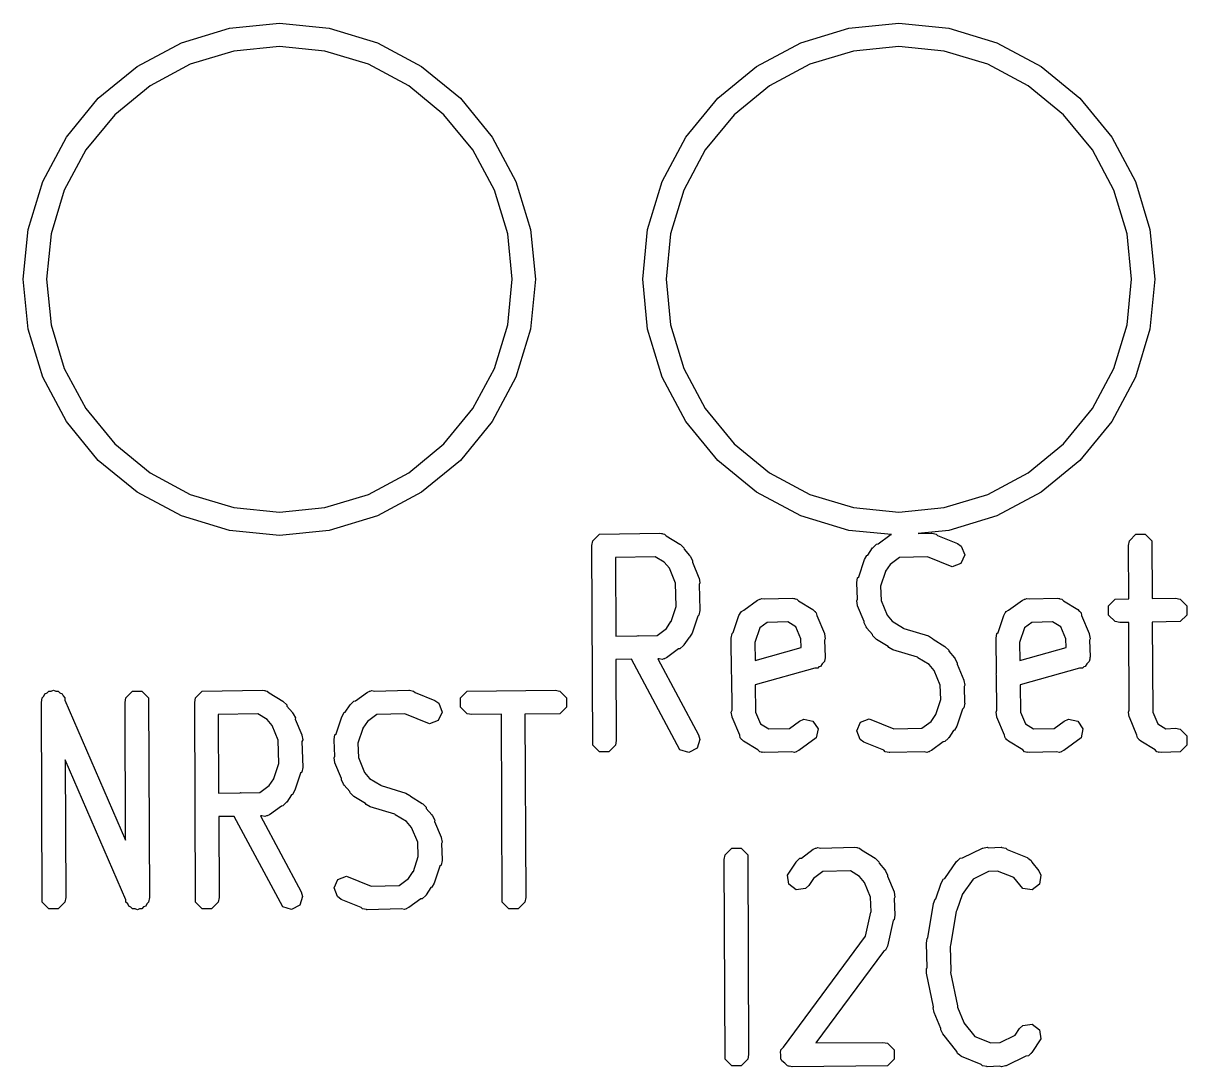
# Model space of a CAD drawing. Extents: x 124 to 187.4, y -113.2 to -74.
# Drawn here: x 157.167 to 161.938, y -113.199 to -108.92 of the extents above; entities that cross this region are included whole.
import ezdxf

# ---------------------------------------------------------------- set-up
doc = ezdxf.new("R2010")
doc.units = 0
doc.layers.add('BLACK', color=7, linetype='CONTINUOUS')

msp = doc.modelspace()

# ---------------------------------------------------------------- linework, layer by layer
at = {"layer": 'BLACK', "linetype": 'CONTINUOUS'}
for p, q in [((157.815682, -108.999926), (158.012655, -108.940175)), ((158.012655, -108.940175), (158.2175, -108.92)), ((158.2175, -108.92), (158.422345, -108.940175)), ((158.422345, -108.940175), (158.619318, -108.999926)), ((160.355682, -108.999926), (160.552655, -108.940175)), ((160.552655, -108.940175), (160.7575, -108.92)), ((160.7575, -108.92), (160.962345, -108.940175)), ((160.962345, -108.940175), (161.159318, -108.999926)), ((157.634151, -109.096957), (157.815682, -108.999926)), ((158.619318, -108.999926), (158.800849, -109.096957)), ((160.174151, -109.096957), (160.355682, -108.999926)), ((161.159318, -108.999926), (161.340849, -109.096957)), ((158.031267, -109.033745), (157.852192, -109.088067)), ((158.2175, -109.015403), (158.031267, -109.033745)), ((158.403733, -109.033745), (158.2175, -109.015403)), ((158.582808, -109.088067), (158.403733, -109.033745)), ((160.571267, -109.033745), (160.392192, -109.088067)), ((160.7575, -109.015403), (160.571267, -109.033745)), ((160.943733, -109.033745), (160.7575, -109.015403)), ((161.122808, -109.088067), (160.943733, -109.033745)), ((157.475038, -109.227538), (157.634151, -109.096957)), ((157.852192, -109.088067), (157.687154, -109.176282)), ((158.747846, -109.176282), (158.582808, -109.088067)), ((158.800849, -109.096957), (158.959962, -109.227538)), ((160.015038, -109.227538), (160.174151, -109.096957)), ((160.392192, -109.088067), (160.227154, -109.176282)), ((161.287846, -109.176282), (161.122808, -109.088067)), ((161.340849, -109.096957), (161.499962, -109.227538)), ((157.687154, -109.176282), (157.542498, -109.294998)), ((158.892502, -109.294998), (158.747846, -109.176282)), ((160.227154, -109.176282), (160.082498, -109.294998)), ((161.432502, -109.294998), (161.287846, -109.176282)), ((157.344457, -109.386651), (157.475038, -109.227538)), ((158.959962, -109.227538), (159.090543, -109.386651)), ((159.884457, -109.386651), (160.015038, -109.227538)), ((161.499962, -109.227538), (161.630543, -109.386651)), ((157.542498, -109.294998), (157.423782, -109.439654)), ((159.011218, -109.439654), (158.892502, -109.294998)), ((160.082498, -109.294998), (159.963782, -109.439654)), ((161.551218, -109.439654), (161.432502, -109.294998)), ((157.247426, -109.568182), (157.344457, -109.386651)), ((159.090543, -109.386651), (159.187574, -109.568182)), ((159.787426, -109.568182), (159.884457, -109.386651)), ((161.630543, -109.386651), (161.727574, -109.568182)), ((157.423782, -109.439654), (157.335567, -109.604692)), ((159.099433, -109.604692), (159.011218, -109.439654)), ((159.963782, -109.439654), (159.875567, -109.604692)), ((161.639433, -109.604692), (161.551218, -109.439654)), ((157.187675, -109.765155), (157.247426, -109.568182)), ((159.187574, -109.568182), (159.247325, -109.765155)), ((159.727675, -109.765155), (159.787426, -109.568182)), ((161.727574, -109.568182), (161.787325, -109.765155)), ((157.335567, -109.604692), (157.281245, -109.783767)), ((159.153755, -109.783767), (159.099433, -109.604692)), ((159.875567, -109.604692), (159.821245, -109.783767)), ((161.693755, -109.783767), (161.639433, -109.604692)), ((157.1675, -109.97), (157.187675, -109.765155)), ((159.247325, -109.765155), (159.2675, -109.97)), ((159.7075, -109.97), (159.727675, -109.765155)), ((161.787325, -109.765155), (161.8075, -109.97)), ((157.281245, -109.783767), (157.262903, -109.97)), ((159.172097, -109.97), (159.153755, -109.783767)), ((159.821245, -109.783767), (159.802903, -109.97)), ((161.712097, -109.97), (161.693755, -109.783767)), ((157.187675, -110.174845), (157.1675, -109.97)), ((157.262903, -109.97), (157.281245, -110.156233)), ((159.153755, -110.156233), (159.172097, -109.97)), ((159.2675, -109.97), (159.247325, -110.174845)), ((159.727675, -110.174845), (159.7075, -109.97)), ((159.802903, -109.97), (159.821245, -110.156233)), ((161.693755, -110.156233), (161.712097, -109.97)), ((161.8075, -109.97), (161.787325, -110.174845)), ((157.247426, -110.371818), (157.187675, -110.174845)), ((157.281245, -110.156233), (157.335567, -110.335308)), ((159.099433, -110.335308), (159.153755, -110.156233)), ((159.247325, -110.174845), (159.187574, -110.371818)), ((159.787426, -110.371818), (159.727675, -110.174845)), ((159.821245, -110.156233), (159.875567, -110.335308)), ((161.639433, -110.335308), (161.693755, -110.156233)), ((161.787325, -110.174845), (161.727574, -110.371818)), ((157.335567, -110.335308), (157.423782, -110.500346)), ((159.011218, -110.500346), (159.099433, -110.335308)), ((159.875567, -110.335308), (159.963782, -110.500346)), ((161.551218, -110.500346), (161.639433, -110.335308)), ((157.344457, -110.553349), (157.247426, -110.371818)), ((159.187574, -110.371818), (159.090543, -110.553349)), ((159.884457, -110.553349), (159.787426, -110.371818)), ((161.727574, -110.371818), (161.630543, -110.553349)), ((157.423782, -110.500346), (157.542498, -110.645002)), ((158.892502, -110.645002), (159.011218, -110.500346)), ((159.963782, -110.500346), (160.082498, -110.645002)), ((161.432502, -110.645002), (161.551218, -110.500346)), ((157.475038, -110.712462), (157.344457, -110.553349)), ((159.090543, -110.553349), (158.959962, -110.712462)), ((160.015038, -110.712462), (159.884457, -110.553349)), ((161.630543, -110.553349), (161.499962, -110.712462)), ((157.542498, -110.645002), (157.687154, -110.763718)), ((158.747846, -110.763718), (158.892502, -110.645002)), ((160.082498, -110.645002), (160.227154, -110.763718)), ((161.287846, -110.763718), (161.432502, -110.645002)), ((157.634151, -110.843043), (157.475038, -110.712462)), ((158.959962, -110.712462), (158.800849, -110.843043)), ((160.174151, -110.843043), (160.015038, -110.712462)), ((161.499962, -110.712462), (161.340849, -110.843043)), ((157.687154, -110.763718), (157.852192, -110.851933)), ((158.582808, -110.851933), (158.747846, -110.763718)), ((160.227154, -110.763718), (160.392192, -110.851933)), ((161.122808, -110.851933), (161.287846, -110.763718)), ((157.815682, -110.940074), (157.634151, -110.843043)), ((157.852192, -110.851933), (158.031267, -110.906255)), ((158.403733, -110.906255), (158.582808, -110.851933)), ((158.800849, -110.843043), (158.619318, -110.940074)), ((160.355682, -110.940074), (160.174151, -110.843043)), ((160.392192, -110.851933), (160.571267, -110.906255)), ((160.943733, -110.906255), (161.122808, -110.851933)), ((161.340849, -110.843043), (161.159318, -110.940074)), ((158.031267, -110.906255), (158.2175, -110.924597)), ((158.2175, -110.924597), (158.403733, -110.906255)), ((160.571267, -110.906255), (160.7575, -110.924597)), ((160.7575, -110.924597), (160.943733, -110.906255)), ((158.012655, -110.999825), (157.815682, -110.940074)), ((158.619318, -110.940074), (158.422345, -110.999825)), ((160.552655, -110.999825), (160.355682, -110.940074)), ((161.159318, -110.940074), (160.962345, -110.999825)), ((158.2175, -111.02), (158.012655, -110.999825)), ((158.422345, -110.999825), (158.2175, -111.02)), ((160.726844, -111.01698), (160.552655, -110.999825)), ((160.962345, -110.999825), (160.836535, -111.012215)), ((159.498928, -111.060918), (159.502734, -111.041784)), ((159.502734, -111.041784), (159.529794, -111.014724)), ((159.529794, -111.014724), (159.777499, -111.010918)), ((159.777499, -111.010918), (159.784747, -111.012359)), ((159.784747, -111.012359), (159.787202, -111.011869)), ((159.787202, -111.011869), (159.789608, -111.013326)), ((159.789608, -111.013326), (159.796633, -111.014724)), ((159.796633, -111.014724), (159.803883, -111.021974)), ((159.803883, -111.021974), (159.860007, -111.055974)), ((159.860007, -111.055974), (159.860117, -111.05599)), ((159.860117, -111.05599), (159.860204, -111.056094)), ((159.860204, -111.056094), (159.862377, -111.05741)), ((160.651785, -111.069013), (160.66631, -111.055989)), ((160.66631, -111.055989), (160.67218, -111.05515)), ((160.67218, -111.05515), (160.721193, -111.019315)), ((160.721193, -111.019315), (160.726844, -111.01698)), ((160.836535, -111.012215), (160.891785, -111.010918)), ((160.891785, -111.010918), (160.892653, -111.01109)), ((160.892653, -111.01109), (160.893061, -111.010934)), ((160.893061, -111.010934), (160.894216, -111.011401)), ((160.894216, -111.011401), (160.910919, -111.014724)), ((160.910919, -111.014724), (160.916691, -111.020496)), ((160.916691, -111.020496), (160.997806, -111.053322)), ((160.997806, -111.053322), (161.013745, -111.064571)), ((161.698929, -111.060918), (161.702735, -111.041784)), ((161.702735, -111.041784), (161.729795, -111.014724)), ((161.729795, -111.014724), (161.768063, -111.014724)), ((161.768063, -111.014724), (161.795123, -111.041784)), ((161.795123, -111.041784), (161.796404, -111.279049)), ((159.502734, -111.880052), (159.498928, -111.060918)), ((159.862377, -111.05741), (159.876186, -111.071191)), ((159.876186, -111.071191), (159.877197, -111.07625)), ((159.877197, -111.07625), (159.899713, -111.102956)), ((159.899713, -111.102956), (159.899747, -111.102972)), ((159.899747, -111.102972), (159.899767, -111.103021)), ((159.899767, -111.103021), (159.903213, -111.107108)), ((160.616398, -111.119552), (160.62668, -111.102972)), ((160.62668, -111.102972), (160.630315, -111.101319)), ((160.630315, -111.101319), (160.650199, -111.071398)), ((160.650199, -111.071398), (160.650241, -111.071191)), ((160.650241, -111.071191), (160.650428, -111.071053)), ((160.650428, -111.071053), (160.651785, -111.069013)), ((161.027482, -111.100289), (161.01194, -111.135259)), ((161.013745, -111.064571), (161.027482, -111.100289)), ((161.700114, -111.280529), (161.698929, -111.060918)), ((159.758314, -111.1077), (159.595439, -111.110203)), ((159.595439, -111.110203), (159.596938, -111.432739)), ((159.795839, -111.130433), (159.758314, -111.1077)), ((159.816525, -111.15497), (159.795839, -111.130433)), ((159.903213, -111.107108), (159.911649, -111.124699)), ((159.911649, -111.124699), (159.910936, -111.129688)), ((159.910936, -111.129688), (159.937912, -111.194098)), ((160.593162, -111.18945), (160.616398, -111.119552)), ((160.722048, -111.138767), (160.703214, -111.167108)), ((160.76051, -111.110645), (160.722048, -111.138767)), ((160.874817, -111.10796), (160.76051, -111.110645)), ((160.976223, -111.148997), (160.874817, -111.10796)), ((161.01194, -111.135259), (160.976223, -111.148997)), ((159.841845, -111.215427), (159.816525, -111.15497)), ((159.937912, -111.194098), (159.937979, -111.194165)), ((159.937979, -111.194165), (159.937981, -111.194263)), ((159.937981, -111.194263), (159.938601, -111.195742)), ((159.938601, -111.195742), (159.941756, -111.214995)), ((160.584642, -111.213299), (160.588448, -111.194165)), ((160.588448, -111.194165), (160.593162, -111.18945)), ((160.702408, -111.16783), (160.68221, -111.228591)), ((160.703214, -111.167108), (160.702408, -111.16783)), ((159.844577, -111.311204), (159.841845, -111.215427)), ((159.941756, -111.214995), (159.938761, -111.221583)), ((159.938761, -111.221583), (159.941735, -111.325842)), ((160.584705, -111.214891), (160.584642, -111.213299)), ((160.584671, -111.214995), (160.584705, -111.214891)), ((160.584713, -111.215088), (160.584671, -111.214995)), ((160.587378, -111.281836), (160.584713, -111.215088)), ((160.68221, -111.228591), (160.684554, -111.287296)), ((160.121977, -111.327187), (160.178336, -111.285982)), ((160.178336, -111.285982), (160.185165, -111.283161)), ((160.185165, -111.283161), (160.186937, -111.28139)), ((160.186937, -111.28139), (160.189641, -111.281312)), ((160.189641, -111.281312), (160.196367, -111.278535)), ((160.196367, -111.278535), (160.207684, -111.280798)), ((160.207684, -111.280798), (160.320356, -111.277584)), ((160.320356, -111.277584), (160.327605, -111.279025)), ((160.327605, -111.279025), (160.33006, -111.278535)), ((160.33006, -111.278535), (160.332466, -111.279992)), ((160.332466, -111.279992), (160.33949, -111.28139)), ((160.33949, -111.28139), (160.34674, -111.28864)), ((160.34674, -111.28864), (160.405235, -111.324078)), ((160.584671, -111.287793), (160.587378, -111.281836)), ((160.587826, -111.307045), (160.584671, -111.287793)), ((160.684554, -111.287296), (160.709903, -111.347819)), ((161.207692, -111.327187), (161.264051, -111.285982)), ((161.264051, -111.285982), (161.27088, -111.283161)), ((161.27088, -111.283161), (161.272652, -111.28139)), ((161.272652, -111.28139), (161.275356, -111.281312)), ((161.275356, -111.281312), (161.282082, -111.278535)), ((161.282082, -111.278535), (161.293399, -111.280798)), ((161.293399, -111.280798), (161.406071, -111.277584)), ((161.406071, -111.277584), (161.41332, -111.279025)), ((161.41332, -111.279025), (161.415775, -111.278535)), ((161.415775, -111.278535), (161.418181, -111.279992)), ((161.418181, -111.279992), (161.425205, -111.28139)), ((161.425205, -111.28139), (161.432455, -111.28864)), ((161.432455, -111.28864), (161.49095, -111.324078)), ((161.61702, -111.30845), (161.64408, -111.28139)), ((161.64408, -111.28139), (161.700114, -111.280529)), ((161.796404, -111.279049), (161.891786, -111.277584)), ((161.891786, -111.277584), (161.91092, -111.28139)), ((161.91092, -111.28139), (161.93798, -111.30845)), ((159.824018, -111.373052), (159.844577, -111.311204)), ((159.941785, -111.327584), (159.937979, -111.346718)), ((159.941735, -111.325842), (159.941756, -111.325888)), ((159.941756, -111.325888), (159.941738, -111.325941)), ((159.941738, -111.325941), (159.941785, -111.327584)), ((160.102112, -111.348124), (160.106863, -111.340462)), ((160.106863, -111.340462), (160.107384, -111.337858)), ((160.107384, -111.337858), (160.109386, -111.336394)), ((160.109386, -111.336394), (160.112394, -111.331544)), ((160.112394, -111.331544), (160.121977, -111.327187)), ((160.405235, -111.324078), (160.411615, -111.330445)), ((160.411615, -111.330445), (160.414033, -111.331544)), ((160.414033, -111.331544), (160.414978, -111.3338)), ((160.414978, -111.3338), (160.419044, -111.337858)), ((160.419044, -111.337858), (160.421206, -111.348672)), ((160.588443, -111.30852), (160.587826, -111.307045)), ((160.588448, -111.308623), (160.588443, -111.30852)), ((160.588514, -111.308689), (160.588448, -111.308623)), ((160.61549, -111.373099), (160.588514, -111.308689)), ((161.187827, -111.348124), (161.192578, -111.340462)), ((161.192578, -111.340462), (161.193099, -111.337858)), ((161.193099, -111.337858), (161.195101, -111.336394)), ((161.195101, -111.336394), (161.198109, -111.331544)), ((161.198109, -111.331544), (161.207692, -111.327187)), ((161.49095, -111.324078), (161.49733, -111.330445)), ((161.49733, -111.330445), (161.499748, -111.331544)), ((161.499748, -111.331544), (161.500693, -111.3338)), ((161.500693, -111.3338), (161.504759, -111.337858)), ((161.504759, -111.337858), (161.506921, -111.348672)), ((161.61702, -111.346718), (161.61702, -111.30845)), ((161.93798, -111.30845), (161.93798, -111.346718)), ((159.804378, -111.402115), (159.823213, -111.373775)), ((159.823213, -111.373775), (159.824018, -111.373052)), ((159.933264, -111.351432), (159.910029, -111.421331)), ((159.937979, -111.346718), (159.933264, -111.351432)), ((160.078876, -111.418021), (160.102112, -111.348124)), ((160.217737, -111.377251), (160.187024, -111.399706)), ((160.301967, -111.374848), (160.217737, -111.377251)), ((160.335738, -111.395308), (160.301967, -111.374848)), ((160.421206, -111.348672), (160.452198, -111.422669)), ((160.614778, -111.378089), (160.61549, -111.373099)), ((160.623214, -111.39568), (160.614778, -111.378089)), ((160.709903, -111.347819), (160.730587, -111.372354)), ((160.730587, -111.372354), (160.776663, -111.400267)), ((161.164591, -111.418021), (161.187827, -111.348124)), ((161.303452, -111.377251), (161.272739, -111.399706)), ((161.387682, -111.374848), (161.303452, -111.377251)), ((161.421453, -111.395308), (161.387682, -111.374848)), ((161.506921, -111.348672), (161.537913, -111.422669)), ((161.64408, -111.373778), (161.61702, -111.346718)), ((161.663214, -111.377584), (161.64408, -111.373778)), ((161.700635, -111.377009), (161.663214, -111.377584)), ((161.702579, -111.736968), (161.700635, -111.377009)), ((161.91092, -111.373778), (161.796925, -111.375529)), ((161.796925, -111.375529), (161.798918, -111.744621)), ((161.93798, -111.346718), (161.91092, -111.373778)), ((159.596938, -111.432739), (159.684937, -111.431387)), ((159.684937, -111.431387), (159.687254, -111.430171)), ((159.687254, -111.430171), (159.690866, -111.431296)), ((159.690866, -111.431296), (159.766047, -111.43014)), ((159.766047, -111.43014), (159.804378, -111.402115)), ((159.899747, -111.437911), (159.896111, -111.439563)), ((159.910029, -111.421331), (159.899747, -111.437911)), ((160.070356, -111.44187), (160.074162, -111.422736)), ((160.074162, -111.422736), (160.078876, -111.418021)), ((160.187024, -111.399706), (160.167172, -111.459427)), ((160.356158, -111.444063), (160.335738, -111.395308)), ((160.452198, -111.422669), (160.452265, -111.422736)), ((160.452265, -111.422736), (160.452269, -111.422837)), ((160.452269, -111.422837), (160.452887, -111.424313)), ((160.452887, -111.424313), (160.456042, -111.443565)), ((160.626659, -111.399766), (160.623214, -111.39568)), ((160.62668, -111.399816), (160.626659, -111.399766)), ((160.626713, -111.399831), (160.62668, -111.399816)), ((160.649229, -111.426538), (160.626713, -111.399831)), ((160.650241, -111.431597), (160.649229, -111.426538)), ((160.66405, -111.445378), (160.650241, -111.431597)), ((160.776663, -111.400267), (160.778413, -111.402014)), ((160.778413, -111.402014), (160.879025, -111.432531)), ((160.879025, -111.432531), (160.895974, -111.442192)), ((161.156071, -111.44187), (161.159877, -111.422736)), ((161.159877, -111.422736), (161.164591, -111.418021)), ((161.272739, -111.399706), (161.252887, -111.459427)), ((161.441873, -111.444063), (161.421453, -111.395308)), ((161.537913, -111.422669), (161.53798, -111.422736)), ((161.53798, -111.422736), (161.537984, -111.422837)), ((161.537984, -111.422837), (161.538602, -111.424313)), ((161.538602, -111.424313), (161.541757, -111.443565)), ((159.854248, -111.485731), (159.805234, -111.521568)), ((159.860117, -111.484893), (159.854248, -111.485731)), ((159.874642, -111.47187), (159.860117, -111.484893)), ((159.875998, -111.469829), (159.874642, -111.47187)), ((159.876186, -111.469692), (159.875998, -111.469829)), ((159.876227, -111.469484), (159.876186, -111.469692)), ((159.896111, -111.439563), (159.876227, -111.469484)), ((160.072043, -111.585502), (160.070356, -111.44187)), ((160.167172, -111.459427), (160.166984, -111.459729)), ((160.166984, -111.459729), (160.167842, -111.532768)), ((160.167842, -111.532768), (160.357581, -111.479706)), ((160.357581, -111.479706), (160.356158, -111.444063)), ((160.456042, -111.443565), (160.453334, -111.449521)), ((160.453334, -111.449521), (160.456071, -111.518061)), ((160.66622, -111.446692), (160.66405, -111.445378)), ((160.66631, -111.446799), (160.66622, -111.446692)), ((160.666422, -111.446815), (160.66631, -111.446799)), ((160.714237, -111.475781), (160.666422, -111.446815)), ((160.716168, -111.479643), (160.714237, -111.475781)), ((160.733117, -111.489304), (160.716168, -111.479643)), ((160.895974, -111.442192), (160.897904, -111.446053)), ((160.897904, -111.446053), (160.945721, -111.475022)), ((160.945721, -111.475022), (160.945832, -111.475038)), ((160.945832, -111.475038), (160.94592, -111.475142)), ((160.94592, -111.475142), (160.948093, -111.476459)), ((160.948093, -111.476459), (160.961902, -111.490239)), ((161.157758, -111.585502), (161.156071, -111.44187)), ((161.252887, -111.459427), (161.252699, -111.459729)), ((161.252699, -111.459729), (161.253557, -111.532768)), ((161.253557, -111.532768), (161.443296, -111.479706)), ((161.443296, -111.479706), (161.441873, -111.444063)), ((161.541757, -111.443565), (161.539049, -111.449521)), ((161.539049, -111.449521), (161.541786, -111.518061)), ((159.660931, -111.528244), (159.597386, -111.52922)), ((159.597386, -111.52922), (159.598928, -111.860918)), ((159.859779, -111.899332), (159.660931, -111.528244)), ((159.774618, -111.526497), (159.769352, -111.526578)), ((159.769352, -111.526578), (159.936055, -111.837677)), ((159.787202, -111.529014), (159.774618, -111.526497)), ((159.794018, -111.526199), (159.787202, -111.529014)), ((159.796633, -111.526159), (159.794018, -111.526199)), ((159.798403, -111.524388), (159.796633, -111.526159)), ((159.805234, -111.521568), (159.798403, -111.524388)), ((160.454303, -111.526946), (160.452265, -111.537195)), ((160.455635, -111.524647), (160.454303, -111.526946)), ((160.456071, -111.518061), (160.455134, -111.522769)), ((160.455134, -111.522769), (160.455635, -111.524647)), ((160.833729, -111.51982), (160.733117, -111.489304)), ((160.835479, -111.521567), (160.833729, -111.51982)), ((160.881553, -111.54948), (160.835479, -111.521567)), ((160.961902, -111.490239), (160.962914, -111.495299)), ((160.962914, -111.495299), (160.985429, -111.522006)), ((160.985429, -111.522006), (160.985462, -111.522021)), ((160.985462, -111.522021), (160.985481, -111.522068)), ((160.985481, -111.522068), (160.988928, -111.526156)), ((160.988928, -111.526156), (160.997364, -111.543747)), ((161.540018, -111.526946), (161.53798, -111.537195)), ((161.54135, -111.524647), (161.540018, -111.526946)), ((161.541786, -111.518061), (161.540849, -111.522769)), ((161.540849, -111.522769), (161.54135, -111.524647)), ((160.413254, -111.564255), (160.169015, -111.632557)), ((160.425205, -111.564255), (160.413254, -111.564255)), ((160.429844, -111.559615), (160.425205, -111.564255)), ((160.436461, -111.557765), (160.429844, -111.559615)), ((160.443014, -111.546445), (160.436461, -111.557765)), ((160.452265, -111.537195), (160.443014, -111.546445)), ((160.902238, -111.574015), (160.881553, -111.54948)), ((160.927586, -111.634538), (160.902238, -111.574015)), ((160.997364, -111.543747), (160.996651, -111.548736)), ((160.996651, -111.548736), (161.023627, -111.613146)), ((161.498969, -111.564255), (161.25473, -111.632557)), ((161.51092, -111.564255), (161.498969, -111.564255)), ((161.515559, -111.559615), (161.51092, -111.564255)), ((161.522176, -111.557765), (161.515559, -111.559615)), ((161.528729, -111.546445), (161.522176, -111.557765)), ((161.53798, -111.537195), (161.528729, -111.546445)), ((160.070792, -111.587665), (160.072043, -111.585502)), ((160.072128, -111.592675), (160.070792, -111.587665)), ((160.073828, -111.73736), (160.072128, -111.592675)), ((161.023627, -111.613146), (161.023693, -111.613212)), ((161.023693, -111.613212), (161.023696, -111.613312)), ((161.023696, -111.613312), (161.024316, -111.61479)), ((161.024316, -111.61479), (161.02747, -111.634042)), ((161.156507, -111.587665), (161.157758, -111.585502)), ((161.157843, -111.592675), (161.156507, -111.587665)), ((161.159543, -111.73736), (161.157843, -111.592675)), ((157.252417, -111.678935), (157.256002, -111.669973)), ((157.256002, -111.669973), (157.265413, -111.665939)), ((157.265413, -111.665939), (157.272652, -111.658701)), ((157.272652, -111.658701), (157.282304, -111.658701)), ((157.282304, -111.658701), (157.291176, -111.654899)), ((157.291176, -111.654899), (157.300682, -111.658701)), ((157.300682, -111.658701), (157.31092, -111.658701)), ((157.31092, -111.658701), (157.317745, -111.665526)), ((157.317745, -111.665526), (157.326708, -111.669111)), ((157.326708, -111.669111), (157.330825, -111.678606)), ((157.588449, -111.685761), (157.615509, -111.658701)), ((157.615509, -111.658701), (157.653777, -111.658701)), ((157.653777, -111.658701), (157.680837, -111.685761)), ((157.874163, -111.685761), (157.901223, -111.658701)), ((157.901223, -111.658701), (158.148928, -111.654895)), ((158.148928, -111.654895), (158.156176, -111.656336)), ((158.156176, -111.656336), (158.158631, -111.655846)), ((158.158631, -111.655846), (158.161037, -111.657303)), ((158.161037, -111.657303), (158.168062, -111.658701)), ((158.168062, -111.658701), (158.175312, -111.665951)), ((158.175312, -111.665951), (158.231436, -111.699951)), ((158.529323, -111.699127), (158.578336, -111.663292)), ((158.578336, -111.663292), (158.585166, -111.660471)), ((158.585166, -111.660471), (158.586937, -111.658701)), ((158.586937, -111.658701), (158.589605, -111.658638)), ((158.589605, -111.658638), (158.596368, -111.655846)), ((158.596368, -111.655846), (158.60815, -111.658202)), ((158.60815, -111.658202), (158.748928, -111.654895)), ((158.748928, -111.654895), (158.749796, -111.655067)), ((158.749796, -111.655067), (158.750204, -111.654911)), ((158.750204, -111.654911), (158.751359, -111.655378)), ((158.751359, -111.655378), (158.768062, -111.658701)), ((158.768062, -111.658701), (158.773834, -111.664473)), ((158.773834, -111.664473), (158.854949, -111.697299)), ((158.959877, -111.685761), (158.986937, -111.658701)), ((158.986937, -111.658701), (159.348929, -111.654895)), ((159.348929, -111.654895), (159.368063, -111.658701)), ((159.368063, -111.658701), (159.395123, -111.685761)), ((160.169015, -111.632557), (160.170332, -111.74459)), ((160.92993, -111.693244), (160.927586, -111.634538)), ((161.02747, -111.634042), (161.024762, -111.639998)), ((161.024762, -111.639998), (161.027427, -111.706747)), ((161.25473, -111.632557), (161.256047, -111.74459)), ((157.241786, -111.704895), (157.245592, -111.685761)), ((157.245592, -112.524029), (157.241786, -111.704895)), ((157.245592, -111.685761), (157.252417, -111.678935)), ((157.330825, -111.678606), (157.33798, -111.685761)), ((157.33798, -111.685761), (157.338023, -111.695205)), ((157.338023, -111.695205), (157.587268, -112.269973)), ((157.584643, -111.704895), (157.588449, -111.685761)), ((157.587268, -112.269973), (157.584643, -111.704895)), ((157.680837, -111.685761), (157.684643, -112.504895)), ((157.870357, -111.704895), (157.874163, -111.685761)), ((157.874163, -112.524029), (157.870357, -111.704895)), ((158.231436, -111.699951), (158.231546, -111.699967)), ((158.231546, -111.699967), (158.231633, -111.700071)), ((158.231633, -111.700071), (158.233806, -111.701387)), ((158.233806, -111.701387), (158.247615, -111.715168)), ((158.247615, -111.715168), (158.248626, -111.720227)), ((158.248626, -111.720227), (158.271142, -111.746933)), ((158.487458, -111.745296), (158.507342, -111.715375)), ((158.507342, -111.715375), (158.507384, -111.715168)), ((158.507384, -111.715168), (158.507571, -111.71503)), ((158.507571, -111.71503), (158.508928, -111.71299)), ((158.508928, -111.71299), (158.523453, -111.699966)), ((158.523453, -111.699966), (158.529323, -111.699127)), ((158.854949, -111.697299), (158.870888, -111.708548)), ((158.870888, -111.708548), (158.884625, -111.744266)), ((158.959877, -111.724029), (158.959877, -111.685761)), ((158.986937, -111.751089), (158.959877, -111.724029)), ((159.395123, -111.724029), (159.368063, -111.751089)), ((159.395123, -111.685761), (159.395123, -111.724029)), ((160.909733, -111.754005), (160.92993, -111.693244)), ((161.027499, -111.708537), (161.023693, -111.727671)), ((161.027427, -111.706747), (161.02747, -111.706841)), ((161.02747, -111.706841), (161.027435, -111.706944)), ((161.027435, -111.706944), (161.027499, -111.708537)), ((158.129743, -111.751677), (157.966868, -111.75418)), ((157.966868, -111.75418), (157.968367, -112.076716)), ((158.167268, -111.77441), (158.129743, -111.751677)), ((158.271142, -111.746933), (158.271176, -111.746949)), ((158.271176, -111.746949), (158.271196, -111.746998)), ((158.271196, -111.746998), (158.274642, -111.751085)), ((158.274642, -111.751085), (158.283078, -111.768676)), ((158.283078, -111.768676), (158.282365, -111.773665)), ((158.450305, -111.833427), (158.473541, -111.763529)), ((158.473541, -111.763529), (158.483823, -111.746949)), ((158.483823, -111.746949), (158.487458, -111.745296)), ((158.617653, -111.754622), (158.579191, -111.782744)), ((158.73196, -111.751937), (158.617653, -111.754622)), ((158.833366, -111.792974), (158.73196, -111.751937)), ((158.884625, -111.744266), (158.869083, -111.779236)), ((159.006071, -111.754895), (158.986937, -111.751089)), ((159.127726, -111.753615), (159.006071, -111.754895)), ((159.131306, -112.524029), (159.127726, -111.753615)), ((159.368063, -111.751089), (159.224004, -111.752603)), ((159.224004, -111.752603), (159.2275, -112.504895)), ((160.070385, -111.744936), (160.073828, -111.73736)), ((160.07354, -111.764188), (160.070385, -111.744936)), ((160.07416, -111.76567), (160.07354, -111.764188)), ((160.074162, -111.765766), (160.07416, -111.76567)), ((160.074228, -111.765832), (160.074162, -111.765766)), ((160.105221, -111.839834), (160.074228, -111.765832)), ((160.170332, -111.74459), (160.190688, -111.793194)), ((160.890093, -111.783068), (160.908927, -111.754728)), ((160.908927, -111.754728), (160.909733, -111.754005)), ((161.018979, -111.732384), (160.995745, -111.802283)), ((161.023693, -111.727671), (161.018979, -111.732384)), ((161.1561, -111.744936), (161.159543, -111.73736)), ((161.159255, -111.764188), (161.1561, -111.744936)), ((161.159875, -111.76567), (161.159255, -111.764188)), ((161.159877, -111.765766), (161.159875, -111.76567)), ((161.159943, -111.765832), (161.159877, -111.765766)), ((161.190936, -111.839834), (161.159943, -111.765832)), ((161.256047, -111.74459), (161.276403, -111.793194)), ((161.698958, -111.744936), (161.702579, -111.736968)), ((161.702112, -111.764188), (161.698958, -111.744936)), ((161.702734, -111.765674), (161.702112, -111.764188)), ((161.702735, -111.765766), (161.702734, -111.765674)), ((161.7028, -111.765831), (161.702735, -111.765766)), ((161.733794, -111.839836), (161.7028, -111.765831)), ((161.798918, -111.744621), (161.819261, -111.793194)), ((158.187954, -111.798947), (158.167268, -111.77441)), ((158.213274, -111.859404), (158.187954, -111.798947)), ((158.282365, -111.773665), (158.309341, -111.838075)), ((158.559551, -111.811807), (158.539353, -111.872568)), ((158.560357, -111.811085), (158.559551, -111.811807)), ((158.579191, -111.782744), (158.560357, -111.811085)), ((158.869083, -111.779236), (158.833366, -111.792974)), ((160.190688, -111.793194), (160.22446, -111.813653)), ((160.22446, -111.813653), (160.30869, -111.81125)), ((160.30869, -111.81125), (160.349764, -111.78122)), ((160.349764, -111.78122), (160.367796, -111.773774)), ((160.367796, -111.773774), (160.405321, -111.781279)), ((160.405321, -111.781279), (160.426548, -111.81312)), ((160.426548, -111.81312), (160.419043, -111.850645)), ((160.584658, -111.821547), (160.6002, -111.786577)), ((160.6002, -111.786577), (160.635918, -111.772839)), ((160.635918, -111.772839), (160.737324, -111.813875)), ((160.737324, -111.813875), (160.851631, -111.81119)), ((160.851631, -111.81119), (160.890093, -111.783068)), ((160.985462, -111.818862), (160.981828, -111.820513)), ((160.995745, -111.802283), (160.985462, -111.818862)), ((161.276403, -111.793194), (161.310175, -111.813653)), ((161.310175, -111.813653), (161.394405, -111.81125)), ((161.394405, -111.81125), (161.435479, -111.78122)), ((161.435479, -111.78122), (161.453511, -111.773774)), ((161.453511, -111.773774), (161.491036, -111.781279)), ((161.491036, -111.781279), (161.512263, -111.81312)), ((161.512263, -111.81312), (161.504758, -111.850645)), ((161.819261, -111.793194), (161.851809, -111.812912)), ((161.851809, -111.812912), (161.891786, -111.810918)), ((161.891786, -111.810918), (161.91092, -111.814724)), ((161.91092, -111.814724), (161.93798, -111.841784)), ((158.216006, -111.955181), (158.213274, -111.859404)), ((158.309341, -111.838075), (158.309408, -111.838142)), ((158.309408, -111.838142), (158.30941, -111.83824)), ((158.30941, -111.83824), (158.31003, -111.839719)), ((158.31003, -111.839719), (158.313185, -111.858972)), ((158.313185, -111.858972), (158.31019, -111.86556)), ((158.31019, -111.86556), (158.313164, -111.969819)), ((158.441785, -111.857276), (158.445591, -111.838142)), ((158.441848, -111.858868), (158.441785, -111.857276)), ((158.441814, -111.858972), (158.441848, -111.858868)), ((158.441856, -111.859065), (158.441814, -111.858972)), ((158.444521, -111.925813), (158.441856, -111.859065)), ((158.445591, -111.838142), (158.450305, -111.833427)), ((159.598928, -111.860918), (159.595122, -111.880052)), ((159.941579, -111.856387), (159.930199, -111.892924)), ((159.936055, -111.837677), (159.941579, -111.856387)), ((160.107384, -111.850645), (160.105221, -111.839834)), ((160.111448, -111.854701), (160.107384, -111.850645)), ((160.112394, -111.856959), (160.111448, -111.854701)), ((160.114812, -111.858058), (160.112394, -111.856959)), ((160.121193, -111.864426), (160.114812, -111.858058)), ((160.179686, -111.899861), (160.121193, -111.864426)), ((160.419043, -111.850645), (160.348091, -111.902521)), ((160.598396, -111.857265), (160.584658, -111.821547)), ((160.614335, -111.868514), (160.598396, -111.857265)), ((160.939963, -111.866684), (160.890949, -111.902521)), ((160.945833, -111.865846), (160.939963, -111.866684)), ((160.960358, -111.852822), (160.945833, -111.865846)), ((160.961713, -111.850781), (160.960358, -111.852822)), ((160.961901, -111.850645), (160.961713, -111.850781)), ((160.961942, -111.850437), (160.961901, -111.850645)), ((160.981828, -111.820513), (160.961942, -111.850437)), ((161.193099, -111.850645), (161.190936, -111.839834)), ((161.197163, -111.854701), (161.193099, -111.850645)), ((161.198109, -111.856959), (161.197163, -111.854701)), ((161.200527, -111.858058), (161.198109, -111.856959)), ((161.206908, -111.864426), (161.200527, -111.858058)), ((161.265401, -111.899861), (161.206908, -111.864426)), ((161.504758, -111.850645), (161.433806, -111.902521)), ((161.735956, -111.850645), (161.733794, -111.839836)), ((161.740019, -111.8547), (161.735956, -111.850645)), ((161.740965, -111.856958), (161.740019, -111.8547)), ((161.743383, -111.858057), (161.740965, -111.856958)), ((161.749765, -111.864426), (161.743383, -111.858057)), ((161.808258, -111.899861), (161.749765, -111.864426)), ((161.93798, -111.841784), (161.93798, -111.880052)), ((158.539353, -111.872568), (158.541697, -111.931273)), ((159.529794, -111.907112), (159.502734, -111.880052)), ((159.568062, -111.907112), (159.529794, -111.907112)), ((159.595122, -111.880052), (159.568062, -111.907112)), ((159.896316, -111.910712), (159.859779, -111.899332)), ((159.930199, -111.892924), (159.896316, -111.910712)), ((160.186937, -111.907112), (160.179686, -111.899861)), ((160.193961, -111.908509), (160.186937, -111.907112)), ((160.196368, -111.909967), (160.193961, -111.908509)), ((160.198822, -111.909476), (160.196368, -111.909967)), ((160.206071, -111.910918), (160.198822, -111.909476)), ((160.318743, -111.907703), (160.206071, -111.910918)), ((160.330059, -111.909967), (160.318743, -111.907703)), ((160.336786, -111.907189), (160.330059, -111.909967)), ((160.33949, -111.907112), (160.336786, -111.907189)), ((160.34126, -111.905341), (160.33949, -111.907112)), ((160.348091, -111.902521), (160.34126, -111.905341)), ((160.69545, -111.901339), (160.614335, -111.868514)), ((160.701223, -111.907112), (160.69545, -111.901339)), ((160.717925, -111.910434), (160.701223, -111.907112)), ((160.719081, -111.910902), (160.717925, -111.910434)), ((160.719488, -111.910745), (160.719081, -111.910902)), ((160.720357, -111.910918), (160.719488, -111.910745)), ((160.861134, -111.90761), (160.720357, -111.910918)), ((160.872917, -111.909967), (160.861134, -111.90761)), ((160.879679, -111.907174), (160.872917, -111.909967)), ((160.882348, -111.907112), (160.879679, -111.907174)), ((160.884118, -111.905341), (160.882348, -111.907112)), ((160.890949, -111.902521), (160.884118, -111.905341)), ((161.272652, -111.907112), (161.265401, -111.899861)), ((161.279676, -111.908509), (161.272652, -111.907112)), ((161.282083, -111.909967), (161.279676, -111.908509)), ((161.284537, -111.909476), (161.282083, -111.909967)), ((161.291786, -111.910918), (161.284537, -111.909476)), ((161.404458, -111.907703), (161.291786, -111.910918)), ((161.415774, -111.909967), (161.404458, -111.907703)), ((161.422501, -111.907189), (161.415774, -111.909967)), ((161.425205, -111.907112), (161.422501, -111.907189)), ((161.426975, -111.905341), (161.425205, -111.907112)), ((161.433806, -111.902521), (161.426975, -111.905341)), ((161.815509, -111.907112), (161.808258, -111.899861)), ((161.822533, -111.908509), (161.815509, -111.907112)), ((161.82494, -111.909967), (161.822533, -111.908509)), ((161.827394, -111.909476), (161.82494, -111.909967)), ((161.834643, -111.910918), (161.827394, -111.909476)), ((161.91092, -111.907112), (161.834643, -111.910918)), ((161.93798, -111.880052), (161.91092, -111.907112)), ((157.588405, -112.514584), (157.33916, -111.939816)), ((157.33916, -111.939816), (157.341786, -112.504895)), ((158.195447, -112.017029), (158.216006, -111.955181)), ((158.441814, -111.93177), (158.444521, -111.925813)), ((158.444969, -111.951022), (158.441814, -111.93177)), ((158.445586, -111.952497), (158.444969, -111.951022)), ((158.445591, -111.9526), (158.445586, -111.952497)), ((158.445657, -111.952666), (158.445591, -111.9526)), ((158.472633, -112.017076), (158.445657, -111.952666)), ((158.541697, -111.931273), (158.567046, -111.991796)), ((158.304693, -111.995409), (158.281458, -112.065308)), ((158.309408, -111.990695), (158.304693, -111.995409)), ((158.313214, -111.971561), (158.309408, -111.990695)), ((158.313164, -111.969819), (158.313185, -111.969865)), ((158.313185, -111.969865), (158.313167, -111.969918)), ((158.313167, -111.969918), (158.313214, -111.971561)), ((158.567046, -111.991796), (158.58773, -112.016331)), ((158.137476, -112.074117), (158.175807, -112.046092)), ((158.175807, -112.046092), (158.194642, -112.017752)), ((158.194642, -112.017752), (158.195447, -112.017029)), ((158.471921, -112.022066), (158.472633, -112.017076)), ((158.480357, -112.039657), (158.471921, -112.022066)), ((158.483802, -112.043743), (158.480357, -112.039657)), ((158.483823, -112.043793), (158.483802, -112.043743)), ((158.483856, -112.043808), (158.483823, -112.043793)), ((158.506372, -112.070515), (158.483856, -112.043808)), ((158.58773, -112.016331), (158.633806, -112.044244)), ((158.633806, -112.044244), (158.635556, -112.045991)), ((158.635556, -112.045991), (158.736168, -112.076508)), ((157.968367, -112.076716), (158.056366, -112.075364)), ((158.056366, -112.075364), (158.058683, -112.074148)), ((158.058683, -112.074148), (158.062295, -112.075273)), ((158.062295, -112.075273), (158.137476, -112.074117)), ((158.26754, -112.08354), (158.247656, -112.113461)), ((158.271176, -112.081888), (158.26754, -112.08354)), ((158.281458, -112.065308), (158.271176, -112.081888)), ((158.507384, -112.075574), (158.506372, -112.070515)), ((158.521193, -112.089355), (158.507384, -112.075574)), ((158.523363, -112.090669), (158.521193, -112.089355)), ((158.523453, -112.090776), (158.523363, -112.090669)), ((158.523565, -112.090792), (158.523453, -112.090776)), ((158.57138, -112.119758), (158.523565, -112.090792)), ((158.736168, -112.076508), (158.753117, -112.086169)), ((158.753117, -112.086169), (158.755047, -112.09003)), ((158.755047, -112.09003), (158.802864, -112.118999)), ((158.225677, -112.129708), (158.176663, -112.165545)), ((158.231546, -112.12887), (158.225677, -112.129708)), ((158.246071, -112.115847), (158.231546, -112.12887)), ((158.247427, -112.113806), (158.246071, -112.115847)), ((158.247615, -112.113669), (158.247427, -112.113806)), ((158.247656, -112.113461), (158.247615, -112.113669)), ((158.573311, -112.12362), (158.57138, -112.119758)), ((158.59026, -112.133281), (158.573311, -112.12362)), ((158.690872, -112.163797), (158.59026, -112.133281)), ((158.802864, -112.118999), (158.802975, -112.119015)), ((158.802975, -112.119015), (158.803063, -112.119119)), ((158.803063, -112.119119), (158.805236, -112.120436)), ((158.805236, -112.120436), (158.819045, -112.134216)), ((158.819045, -112.134216), (158.820057, -112.139276)), ((158.820057, -112.139276), (158.842572, -112.165983)), ((158.03236, -112.172221), (157.968815, -112.173197)), ((157.968815, -112.173197), (157.970357, -112.504895)), ((158.231208, -112.543309), (158.03236, -112.172221)), ((158.146047, -112.170474), (158.140781, -112.170555)), ((158.140781, -112.170555), (158.307484, -112.481654)), ((158.158631, -112.172991), (158.146047, -112.170474)), ((158.165447, -112.170176), (158.158631, -112.172991)), ((158.168062, -112.170136), (158.165447, -112.170176)), ((158.169832, -112.168365), (158.168062, -112.170136)), ((158.176663, -112.165545), (158.169832, -112.168365)), ((158.692622, -112.165544), (158.690872, -112.163797)), ((158.738696, -112.193457), (158.692622, -112.165544)), ((158.759381, -112.217992), (158.738696, -112.193457)), ((158.842572, -112.165983), (158.842605, -112.165998)), ((158.842605, -112.165998), (158.842624, -112.166045)), ((158.842624, -112.166045), (158.846071, -112.170133)), ((158.846071, -112.170133), (158.854507, -112.187724)), ((158.854507, -112.187724), (158.853794, -112.192713)), ((158.853794, -112.192713), (158.88077, -112.257123)), ((158.784729, -112.278515), (158.759381, -112.217992)), ((158.787073, -112.337221), (158.784729, -112.278515)), ((158.88077, -112.257123), (158.880836, -112.257189)), ((158.880836, -112.257189), (158.880839, -112.257289)), ((158.880839, -112.257289), (158.881459, -112.258767)), ((158.881459, -112.258767), (158.884613, -112.278019)), ((158.884613, -112.278019), (158.881905, -112.283975)), ((158.881905, -112.283975), (158.88457, -112.350724)), ((158.766876, -112.397982), (158.787073, -112.337221)), ((160.041786, -112.348873), (160.045592, -112.329739)), ((160.045592, -112.329739), (160.072652, -112.302679)), ((160.072652, -112.302679), (160.11092, -112.302679)), ((160.11092, -112.302679), (160.13798, -112.329739)), ((160.13798, -112.329739), (160.141786, -113.148873)), ((160.3375, -112.356968), (160.352026, -112.343944)), ((160.352026, -112.343944), (160.357894, -112.343105)), ((160.357894, -112.343105), (160.406908, -112.30727)), ((160.406908, -112.30727), (160.413738, -112.304449)), ((160.413738, -112.304449), (160.415509, -112.302679)), ((160.415509, -112.302679), (160.418177, -112.302616)), ((160.418177, -112.302616), (160.42494, -112.299824)), ((160.42494, -112.299824), (160.436722, -112.30218)), ((160.436722, -112.30218), (160.5775, -112.298873)), ((160.5775, -112.298873), (160.584748, -112.300314)), ((160.584748, -112.300314), (160.587203, -112.299824)), ((160.587203, -112.299824), (160.589609, -112.301281)), ((160.589609, -112.301281), (160.596634, -112.302679)), ((160.596634, -112.302679), (160.603884, -112.309929)), ((160.603884, -112.309929), (160.660008, -112.343929)), ((160.660008, -112.343929), (160.660118, -112.343945)), ((160.660118, -112.343945), (160.660205, -112.344049)), ((160.660205, -112.344049), (160.662378, -112.345365)), ((161.001014, -112.351255), (161.009169, -112.343944)), ((161.009169, -112.343944), (161.018957, -112.342545)), ((161.018957, -112.342545), (161.10005, -112.303183)), ((161.10005, -112.303183), (161.100913, -112.302988)), ((161.100913, -112.302988), (161.101223, -112.302679)), ((161.101223, -112.302679), (161.102584, -112.302611)), ((161.102584, -112.302611), (161.119081, -112.298889)), ((161.119081, -112.298889), (161.125752, -112.301455)), ((161.125752, -112.301455), (161.1775, -112.298873)), ((161.1775, -112.298873), (161.178368, -112.299045)), ((161.178368, -112.299045), (161.178776, -112.298889)), ((161.178776, -112.298889), (161.179931, -112.299356)), ((161.179931, -112.299356), (161.196634, -112.302679)), ((161.196634, -112.302679), (161.202406, -112.308451)), ((161.202406, -112.308451), (161.283521, -112.341277)), ((161.283521, -112.341277), (161.286947, -112.343695)), ((161.286947, -112.343695), (161.288688, -112.343944)), ((161.288688, -112.343944), (161.290727, -112.346362)), ((158.876122, -112.376361), (158.852888, -112.44626)), ((158.880836, -112.371648), (158.876122, -112.376361)), ((158.884642, -112.352514), (158.880836, -112.371648)), ((158.88457, -112.350724), (158.884613, -112.350818)), ((158.884613, -112.350818), (158.884578, -112.350921)), ((158.884578, -112.350921), (158.884642, -112.352514)), ((160.045592, -113.168007), (160.041786, -112.348873)), ((160.300493, -112.412653), (160.335914, -112.359353)), ((160.335914, -112.359353), (160.335956, -112.359146)), ((160.335956, -112.359146), (160.336143, -112.359008)), ((160.336143, -112.359008), (160.3375, -112.356968)), ((160.662378, -112.345365), (160.676187, -112.359146)), ((160.676187, -112.359146), (160.677198, -112.364205)), ((160.677198, -112.364205), (160.699714, -112.390912)), ((160.699714, -112.390912), (160.699749, -112.390928)), ((160.699749, -112.390928), (160.699769, -112.390977)), ((160.699769, -112.390977), (160.703214, -112.395063)), ((160.94579, -112.426829), (160.994643, -112.356968)), ((160.994643, -112.356968), (160.997765, -112.354168)), ((160.997765, -112.354168), (160.998397, -112.352526)), ((160.998397, -112.352526), (161.001014, -112.351255)), ((161.290727, -112.346362), (161.29946, -112.352526)), ((161.29946, -112.352526), (161.302426, -112.360238)), ((161.302426, -112.360238), (161.331786, -112.395062)), ((158.441801, -112.465524), (158.457343, -112.430554)), ((158.457343, -112.430554), (158.493061, -112.416816)), ((158.493061, -112.416816), (158.594467, -112.457852)), ((158.708774, -112.455167), (158.747236, -112.427045)), ((158.747236, -112.427045), (158.76607, -112.398705)), ((158.76607, -112.398705), (158.766876, -112.397982)), ((160.305904, -112.450537), (160.300493, -112.412653)), ((160.407762, -112.426723), (160.388928, -112.455064)), ((160.446225, -112.3986), (160.407762, -112.426723)), ((160.55881, -112.395955), (160.446225, -112.3986)), ((160.59584, -112.418388), (160.55881, -112.395955)), ((160.616524, -112.442922), (160.59584, -112.418388)), ((160.703214, -112.395063), (160.71165, -112.412654)), ((160.71165, -112.412654), (160.710937, -112.417642)), ((160.710937, -112.417642), (160.737913, -112.482054)), ((160.930683, -112.445602), (160.940965, -112.429023)), ((160.940965, -112.429023), (160.94579, -112.426829)), ((161.0623, -112.42909), (161.0175, -112.493158)), ((161.125032, -112.398639), (161.0623, -112.42909)), ((161.162628, -112.396763), (161.125032, -112.398639)), ((161.228732, -112.423514), (161.162628, -112.396763)), ((161.266312, -112.468087), (161.228732, -112.423514)), ((161.331786, -112.395062), (161.340221, -112.412653)), ((161.340221, -112.412653), (161.33481, -112.450537)), ((158.307484, -112.481654), (158.313008, -112.500364)), ((158.455539, -112.501242), (158.441801, -112.465524)), ((158.594467, -112.457852), (158.708774, -112.455167)), ((158.838971, -112.46449), (158.819085, -112.494414)), ((158.842605, -112.462839), (158.838971, -112.46449)), ((158.852888, -112.44626), (158.842605, -112.462839)), ((160.336518, -112.473498), (160.305904, -112.450537)), ((160.374402, -112.468087), (160.336518, -112.473498)), ((160.388928, -112.455064), (160.374402, -112.468087)), ((160.641872, -112.503447), (160.616524, -112.442922)), ((160.737913, -112.482054), (160.737979, -112.48212)), ((160.737979, -112.48212), (160.737982, -112.482219)), ((160.737982, -112.482219), (160.738602, -112.483698)), ((160.738602, -112.483698), (160.741756, -112.50295)), ((160.909059, -112.510656), (160.930683, -112.445602)), ((161.304196, -112.473498), (161.266312, -112.468087)), ((161.33481, -112.450537), (161.304196, -112.473498)), ((157.272652, -112.551089), (157.245592, -112.524029)), ((157.33798, -112.524029), (157.31092, -112.551089)), ((157.341786, -112.504895), (157.33798, -112.524029)), ((157.588449, -112.524029), (157.588405, -112.514584)), ((157.595603, -112.531183), (157.588449, -112.524029)), ((157.599721, -112.540679), (157.595603, -112.531183)), ((157.674011, -112.530854), (157.670427, -112.539817)), ((157.680837, -112.524029), (157.674011, -112.530854)), ((157.684643, -112.504895), (157.680837, -112.524029)), ((157.901223, -112.551089), (157.874163, -112.524029)), ((157.966551, -112.524029), (157.939491, -112.551089)), ((157.970357, -112.504895), (157.966551, -112.524029)), ((158.313008, -112.500364), (158.301628, -112.536901)), ((158.471478, -112.512491), (158.455539, -112.501242)), ((158.552593, -112.545316), (158.471478, -112.512491)), ((158.797106, -112.510661), (158.748092, -112.546498)), ((158.802976, -112.509823), (158.797106, -112.510661)), ((158.817501, -112.496799), (158.802976, -112.509823)), ((158.818856, -112.494758), (158.817501, -112.496799)), ((158.819044, -112.494622), (158.818856, -112.494758)), ((158.819085, -112.494414), (158.819044, -112.494622)), ((159.158366, -112.551089), (159.131306, -112.524029)), ((159.223694, -112.524029), (159.196634, -112.551089)), ((159.2275, -112.504895), (159.223694, -112.524029)), ((160.644259, -112.563239), (160.641872, -112.503447)), ((160.741756, -112.50295), (160.739048, -112.508906)), ((160.739048, -112.508906), (160.741785, -112.577444)), ((160.876701, -112.670057), (160.899786, -112.530134)), ((160.899786, -112.530134), (160.907053, -112.512029)), ((160.907053, -112.512029), (160.909059, -112.510656)), ((161.016695, -112.493879), (160.995746, -112.556905)), ((161.0175, -112.493158), (161.016695, -112.493879)), ((157.31092, -112.551089), (157.272652, -112.551089)), ((157.608683, -112.544263), (157.599721, -112.540679)), ((157.615509, -112.551089), (157.608683, -112.544263)), ((157.625747, -112.551089), (157.615509, -112.551089)), ((157.635253, -112.554891), (157.625747, -112.551089)), ((157.644125, -112.551089), (157.635253, -112.554891)), ((157.653777, -112.551089), (157.644125, -112.551089)), ((157.661015, -112.54385), (157.653777, -112.551089)), ((157.670427, -112.539817), (157.661015, -112.54385)), ((157.939491, -112.551089), (157.901223, -112.551089)), ((158.267745, -112.554689), (158.231208, -112.543309)), ((158.301628, -112.536901), (158.267745, -112.554689)), ((158.558366, -112.551089), (158.552593, -112.545316)), ((158.575068, -112.554411), (158.558366, -112.551089)), ((158.576224, -112.554879), (158.575068, -112.554411)), ((158.576631, -112.554722), (158.576224, -112.554879)), ((158.5775, -112.554895), (158.576631, -112.554722)), ((158.718277, -112.551587), (158.5775, -112.554895)), ((158.73006, -112.553944), (158.718277, -112.551587)), ((158.736822, -112.551151), (158.73006, -112.553944)), ((158.739491, -112.551089), (158.736822, -112.551151)), ((158.741261, -112.549318), (158.739491, -112.551089)), ((158.748092, -112.546498), (158.741261, -112.549318)), ((159.196634, -112.551089), (159.158366, -112.551089)), ((160.621488, -112.664062), (160.643278, -112.565318)), ((160.643278, -112.565318), (160.644259, -112.563239)), ((160.741785, -112.577444), (160.737979, -112.596578)), ((160.992363, -112.562358), (160.969501, -112.700945)), ((160.995746, -112.556905), (160.992363, -112.562358)), ((160.734661, -112.599895), (160.711721, -112.703857)), ((160.737979, -112.596578), (160.734661, -112.599895)), ((160.284678, -113.119223), (160.621488, -112.664062)), ((160.870357, -112.69173), (160.874163, -112.672596)), ((160.874163, -112.672596), (160.876701, -112.670057)), ((160.695147, -112.72644), (160.417577, -113.101545)), ((160.703388, -112.721496), (160.695147, -112.72644)), ((160.711477, -112.704371), (160.703388, -112.721496)), ((160.71165, -112.704139), (160.711477, -112.704371)), ((160.711721, -112.703857), (160.711635, -112.704037)), ((160.711635, -112.704037), (160.71165, -112.704139)), ((160.873247, -112.793063), (160.870357, -112.69173)), ((160.969501, -112.700945), (160.967501, -112.705925)), ((160.967501, -112.705925), (160.970357, -112.806016)), ((160.871213, -112.815231), (160.871428, -112.795723)), ((160.900322, -112.953699), (160.871213, -112.815231)), ((160.871428, -112.795723), (160.873247, -112.793063)), ((160.970357, -112.806016), (160.969199, -112.811833)), ((160.969199, -112.811833), (160.998073, -112.949183)), ((160.898958, -112.956701), (160.900322, -112.953699)), ((160.902112, -112.975953), (160.898958, -112.956701)), ((160.998073, -112.949183), (160.998017, -112.954237)), ((160.998017, -112.954237), (161.024317, -113.017031)), ((160.929776, -113.042006), (160.902112, -112.975953)), ((160.929064, -113.046996), (160.929776, -113.042006)), ((160.9375, -113.064587), (160.929064, -113.046996)), ((161.024317, -113.017031), (161.024543, -113.018411)), ((161.024543, -113.018411), (161.069509, -113.074387)), ((161.234032, -113.069395), (161.251786, -113.042682)), ((161.251786, -113.042682), (161.266311, -113.029658)), ((161.266311, -113.029658), (161.304195, -113.024246)), ((161.304195, -113.024246), (161.33481, -113.047207)), ((161.33481, -113.047207), (161.340222, -113.085091)), ((160.417577, -113.101545), (160.691785, -113.098873)), ((160.691785, -113.098873), (160.710919, -113.102679)), ((160.710919, -113.102679), (160.737979, -113.129739)), ((160.994835, -113.13596), (160.9375, -113.064587)), ((161.069509, -113.074387), (161.135228, -113.100982)), ((161.135228, -113.100982), (161.172824, -113.099106)), ((161.172824, -113.099106), (161.234032, -113.069395)), ((161.340222, -113.085091), (161.303214, -113.140778)), ((160.141786, -113.148873), (160.13798, -113.168007)), ((160.271921, -113.136464), (160.274163, -113.133434)), ((160.274163, -113.152158), (160.271921, -113.136464)), ((160.274163, -113.129739), (160.284678, -113.119223)), ((160.274163, -113.133434), (160.274163, -113.129739)), ((160.274163, -113.168007), (160.274163, -113.152158)), ((160.737979, -113.129739), (160.737979, -113.168007)), ((160.998397, -113.14522), (160.994835, -113.13596)), ((161.007349, -113.151538), (160.998397, -113.14522)), ((161.009168, -113.153802), (161.007349, -113.151538)), ((161.010909, -113.15405), (161.009168, -113.153802)), ((161.014336, -113.156469), (161.010909, -113.15405)), ((161.278899, -113.1552), (161.197807, -113.194564)), ((161.288689, -113.153802), (161.278899, -113.1552)), ((161.296843, -113.146489), (161.288689, -113.153802)), ((161.29946, -113.14522), (161.296843, -113.146489)), ((161.300091, -113.143577), (161.29946, -113.14522)), ((161.303214, -113.140778), (161.300091, -113.143577)), ((160.072652, -113.195067), (160.045592, -113.168007)), ((160.11092, -113.195067), (160.072652, -113.195067)), ((160.13798, -113.168007), (160.11092, -113.195067)), ((160.276804, -113.170648), (160.274163, -113.168007)), ((160.277333, -113.174348), (160.276804, -113.170648)), ((160.290016, -113.18386), (160.277333, -113.174348)), ((160.301223, -113.195067), (160.290016, -113.18386)), ((160.306307, -113.196078), (160.301223, -113.195067)), ((160.307948, -113.197309), (160.306307, -113.196078)), ((160.310593, -113.196931), (160.307948, -113.197309)), ((160.320357, -113.198873), (160.310593, -113.196931)), ((160.710919, -113.195067), (160.320357, -113.198873)), ((160.737979, -113.168007), (160.710919, -113.195067)), ((161.09545, -113.189294), (161.014336, -113.156469)), ((161.101223, -113.195067), (161.09545, -113.189294)), ((161.117925, -113.198389), (161.101223, -113.195067)), ((161.119081, -113.198857), (161.117925, -113.198389)), ((161.119488, -113.1987), (161.119081, -113.198857)), ((161.120357, -113.198873), (161.119488, -113.1987)), ((161.172104, -113.19629), (161.120357, -113.198873)), ((161.178776, -113.198857), (161.172104, -113.19629)), ((161.195277, -113.195134), (161.178776, -113.198857)), ((161.196634, -113.195067), (161.195277, -113.195134)), ((161.196941, -113.194759), (161.196634, -113.195067)), ((161.197807, -113.194564), (161.196941, -113.194759))]:
    msp.add_line(p, q, dxfattribs=at)

doc.saveas('drawing.dxf')
